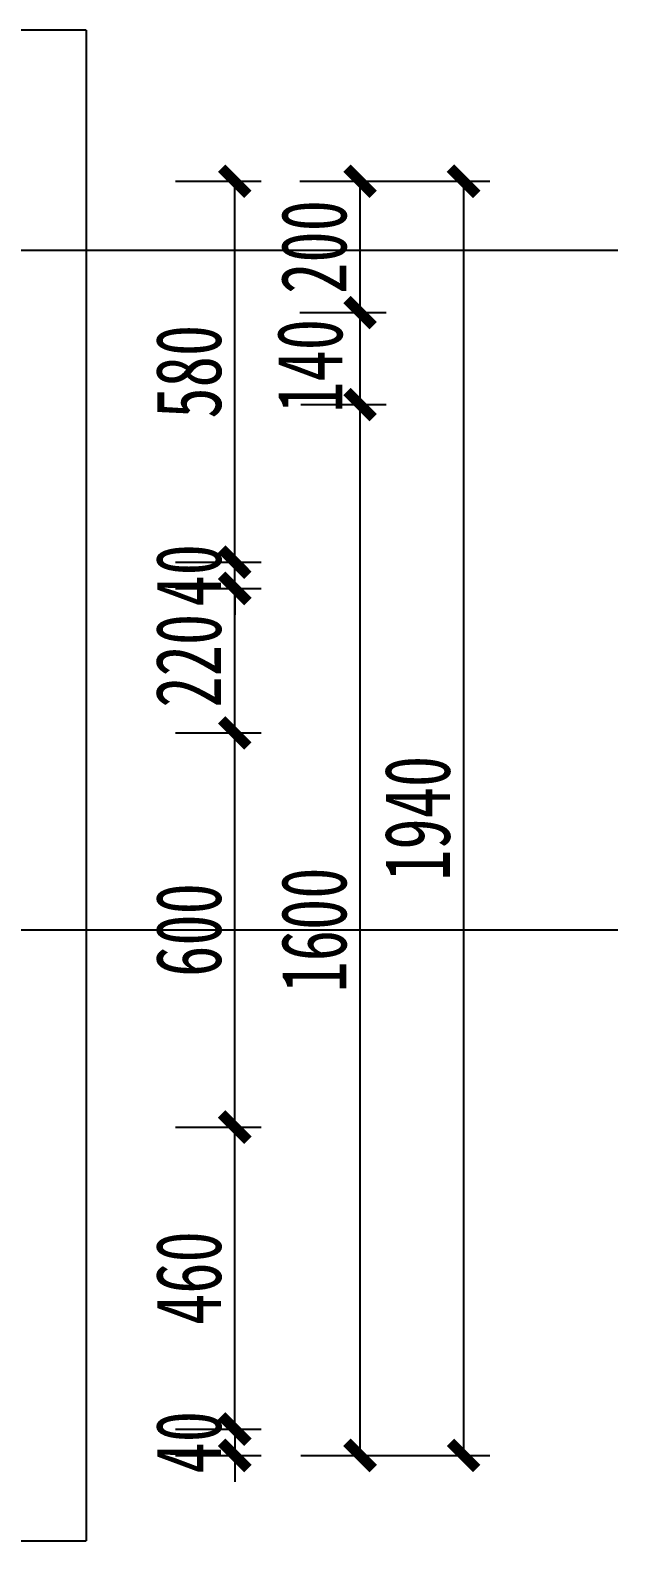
# Model space of a CAD drawing. Header units: millimetres. Extents: x 3104083 to 3173399, y -3165492 to -3044687.
# Drawn here: x 3117793 to 3118688, y -3156569 to -3154269 of the extents above; entities that cross this region are included whole.
import ezdxf

# ---------------------------------------------------------------- set-up
doc = ezdxf.new("R2010")
doc.units = ezdxf.units.MM
doc.header["$LTSCALE"] = 500
doc.header["$MEASUREMENT"] = 0
doc.header["$PDMODE"] = 2
doc.layers.get('0').update_dxf_attribs({"linetype": 'CONTINUOUS'})
doc.layers.get('DEFPOINTS').update_dxf_attribs({"linetype": 'CONTINUOUS'})
doc.layers.add('D-节点尺寸', color=5, linetype='CONTINUOUS')
doc.layers.add('W-基础引线', color=35, linetype='CONTINUOUS')
doc.layers.add('墙体', color=6, linetype='CONTINUOUS', lineweight=25)
doc.styles.add('DIM', font='SimSun.ttf', dxfattribs={"width": 0.7})
doc.dimstyles.new('40', dxfattribs={"dimscale": 40, "dimtxt": 2.5, "dimasz": 1, "dimexe": 1, "dimexo": 1, "dimgap": 0.5, "dimtad": 1, "dimdec": 0, "dimzin": 0, "dimdsep": 46, "dimtxsty": 'DIM', "dimblk": 'ARCHTICK', "dimcen": 0, "dimclrd": 5, "dimclre": 5, "dimclrt": 35, "dimadec": 0, "dimazin": 0, "dimtfac": 0.5, "dimtdec": 0, "dimtix": 1, "dimtmove": 2, "dimatfit": 2, "dimldrblk": 'A', "dimfxl": 0, "dimtolj": 1, "dimtzin": 0, "dimlwd": -1, "dimlwe": -1, "dimarcsym": 0})
doc.dimstyles.new('基础引线', dxfattribs={"dimtxt": 3, "dimasz": 0.7, "dimexe": 2, "dimexo": 6, "dimgap": 1, "dimtad": 1, "dimdec": 0, "dimdsep": 46, "dimtxsty": 'Standard', "dimblk1": 'A', "dimblk2": 'A', "dimsah": 1, "dimcen": 3, "dimdle": 200, "dimclrd": 256, "dimclre": 256, "dimclrt": 2, "dimadec": 0, "dimazin": 0, "dimtfac": 1, "dimtdec": 0, "dimtix": 1, "dimtmove": 1, "dimatfit": 3, "dimldrblk": 'A', "dimfxl": 0, "dimtvp": 1, "dimtolj": 1, "dimtzin": 0, "dimarcsym": 0})

# ---------------------------------------------------------------- blocks, each defined once
blk = doc.blocks.new('_ArchTick')
at = {"color": 0, "linetype": 'ByBlock', "const_width": 0.4}
blk.add_lwpolyline([(-0.5, -0.5), (0.5, 0.5)], dxfattribs=at)
blk = doc.blocks.new('*D1955')
at = {"layer": 'D-节点尺寸', "color": 5, "ltscale": 100}
for p, q in [((3118014.8, -3155939.4), (3118144.8, -3155939.4)), ((3118104.8, -3156399.4), (3118104.8, -3155939.4)), ((3118014.8, -3156399.4), (3118144.8, -3156399.4))]:
    blk.add_line(p, q, dxfattribs=at)
at = {"layer": 'DEFPOINTS', "color": 0, "ltscale": 100}
for p in [(3117974.8, -3155939.4), (3118104.8, -3155939.4), (3117974.8, -3156399.4)]:
    blk.add_point(p, dxfattribs=at)
at = {"layer": 'D-节点尺寸', "color": 5, "ltscale": 100, "xscale": 40, "yscale": 40, "zscale": 40}
for p, rotation in [((3118104.8, -3155939.4), 90), ((3118104.8, -3156399.4), 270)]:
    blk.add_blockref('_ArchTick', p, dxfattribs=dict(at, rotation=rotation))
at = {"layer": 'D-节点尺寸', "color": 35, "ltscale": 100, "insert": (3118034.8, -3156169.4), "char_height": 100, "attachment_point": 5, "rotation": 90, "style": 'DIM'}
blk.add_mtext('\\A1;460', dxfattribs=at)
blk = doc.blocks.new('A')
for p, q in [((-1.435, 1.148), (-1.09, 1.437)), ((-1.09, 1.437), (0, 0)), ((-1.435, 1.148), (-0.369, 0)), ((-0.369, 0), (-2.127, 0)), ((-1.435, -1.148), (-0.369, 0)), ((-1.09, -1.437), (0, 0)), ((-1.435, -1.148), (-1.09, -1.437))]:
    blk.add_line(p, q)
for points in [[(-1.435, 1.148), (-1.09, 1.437), (-0.369, 0), (0, 0)], [(-1.435, -1.148), (-1.09, -1.437), (-0.369, 0), (0, 0)]]:
    blk.add_solid(points)
blk = doc.blocks.new('*D1956')
at = {"layer": 'D-节点尺寸', "color": 5, "ltscale": 100}
for p, q in [((3118014.8, -3155339.4), (3118144.8, -3155339.4)), ((3118104.8, -3155939.4), (3118104.8, -3155339.4)), ((3118014.8, -3155939.4), (3118144.8, -3155939.4))]:
    blk.add_line(p, q, dxfattribs=at)
at = {"layer": 'DEFPOINTS', "color": 0, "ltscale": 100}
for p in [(3117974.8, -3155339.4), (3118104.8, -3155339.4), (3117974.8, -3155939.4)]:
    blk.add_point(p, dxfattribs=at)
at = {"layer": 'D-节点尺寸', "color": 5, "ltscale": 100, "xscale": 40, "yscale": 40, "zscale": 40}
for p, rotation in [((3118104.8, -3155339.4), 90), ((3118104.8, -3155939.4), 270)]:
    blk.add_blockref('_ArchTick', p, dxfattribs=dict(at, rotation=rotation))
at = {"layer": 'D-节点尺寸', "color": 35, "ltscale": 100, "insert": (3118034.8, -3155639.4), "char_height": 100, "attachment_point": 5, "rotation": 90, "style": 'DIM'}
blk.add_mtext('\\A1;600', dxfattribs=at)
blk = doc.blocks.new('*D1957')
at = {"layer": 'D-节点尺寸', "color": 5, "ltscale": 100}
for p, q in [((3118014.8, -3155119.4), (3118144.8, -3155119.4)), ((3118104.8, -3155339.4), (3118104.8, -3155119.4)), ((3118014.8, -3155339.4), (3118144.8, -3155339.4))]:
    blk.add_line(p, q, dxfattribs=at)
at = {"layer": 'DEFPOINTS', "color": 0, "ltscale": 100}
for p in [(3117974.8, -3155119.4), (3118104.8, -3155119.4), (3117974.8, -3155339.4)]:
    blk.add_point(p, dxfattribs=at)
at = {"layer": 'D-节点尺寸', "color": 5, "ltscale": 100, "xscale": 40, "yscale": 40, "zscale": 40}
for p, rotation in [((3118104.8, -3155119.4), 90), ((3118104.8, -3155339.4), 270)]:
    blk.add_blockref('_ArchTick', p, dxfattribs=dict(at, rotation=rotation))
at = {"layer": 'D-节点尺寸', "color": 35, "ltscale": 100, "insert": (3118034.8, -3155229.4), "char_height": 100, "attachment_point": 5, "rotation": 90, "style": 'DIM'}
blk.add_mtext('\\A1;220', dxfattribs=at)
blk = doc.blocks.new('*D1958')
at = {"layer": 'D-节点尺寸', "color": 5, "ltscale": 100}
for p, q in [((3118104.8, -3155079.4), (3118104.8, -3155039.4)), ((3118014.8, -3155079.4), (3118144.8, -3155079.4)), ((3118104.8, -3155119.4), (3118104.8, -3155079.4)), ((3118014.8, -3155119.4), (3118144.8, -3155119.4)), ((3118104.8, -3155119.4), (3118104.8, -3155159.4))]:
    blk.add_line(p, q, dxfattribs=at)
at = {"layer": 'DEFPOINTS', "color": 0, "ltscale": 100}
for p in [(3117974.8, -3155079.4), (3118104.8, -3155079.4), (3117974.8, -3155119.4)]:
    blk.add_point(p, dxfattribs=at)
at = {"layer": 'D-节点尺寸', "color": 5, "ltscale": 100, "xscale": 40, "yscale": 40, "zscale": 40}
for p, rotation in [((3118104.8, -3155079.4), 270), ((3118104.8, -3155119.4), 90)]:
    blk.add_blockref('_ArchTick', p, dxfattribs=dict(at, rotation=rotation))
at = {"layer": 'D-节点尺寸', "color": 35, "ltscale": 100, "insert": (3118034.8, -3155099.4), "char_height": 100, "attachment_point": 5, "rotation": 90, "style": 'DIM'}
blk.add_mtext('\\A1;40', dxfattribs=at)
blk = doc.blocks.new('*D1959')
at = {"layer": 'D-节点尺寸', "color": 5, "ltscale": 100}
for p, q in [((3118014.8, -3154499.4), (3118144.8, -3154499.4)), ((3118104.8, -3155079.4), (3118104.8, -3154499.4)), ((3118014.8, -3155079.4), (3118144.8, -3155079.4))]:
    blk.add_line(p, q, dxfattribs=at)
at = {"layer": 'DEFPOINTS', "color": 0, "ltscale": 100}
for p in [(3117974.8, -3154499.4), (3118104.8, -3154499.4), (3117974.8, -3155079.4)]:
    blk.add_point(p, dxfattribs=at)
at = {"layer": 'D-节点尺寸', "color": 5, "ltscale": 100, "xscale": 40, "yscale": 40, "zscale": 40}
for p, rotation in [((3118104.8, -3154499.4), 90), ((3118104.8, -3155079.4), 270)]:
    blk.add_blockref('_ArchTick', p, dxfattribs=dict(at, rotation=rotation))
at = {"layer": 'D-节点尺寸', "color": 35, "ltscale": 100, "insert": (3118034.8, -3154789.4), "char_height": 100, "attachment_point": 5, "rotation": 90, "style": 'DIM'}
blk.add_mtext('\\A1;580', dxfattribs=at)
blk = doc.blocks.new('*D1960')
at = {"layer": 'D-节点尺寸', "color": 5, "ltscale": 100}
for p, q in [((3118104.8, -3156399.4), (3118104.8, -3156359.4)), ((3118014.8, -3156399.4), (3118144.8, -3156399.4)), ((3118104.8, -3156399.4), (3118104.8, -3156439.4)), ((3118014.8, -3156439.4), (3118144.8, -3156439.4)), ((3118104.8, -3156439.4), (3118104.8, -3156479.4))]:
    blk.add_line(p, q, dxfattribs=at)
at = {"layer": 'DEFPOINTS', "color": 0, "ltscale": 100}
for p in [(3117974.8, -3156399.4), (3117974.8, -3156439.4), (3118104.8, -3156439.4)]:
    blk.add_point(p, dxfattribs=at)
at = {"layer": 'D-节点尺寸', "color": 5, "ltscale": 100, "xscale": 40, "yscale": 40, "zscale": 40}
for p, rotation in [((3118104.8, -3156399.4), 270), ((3118104.8, -3156439.4), 90)]:
    blk.add_blockref('_ArchTick', p, dxfattribs=dict(at, rotation=rotation))
at = {"layer": 'D-节点尺寸', "color": 35, "ltscale": 100, "insert": (3118034.8, -3156419.4), "char_height": 100, "attachment_point": 5, "rotation": 90, "style": 'DIM'}
blk.add_mtext('\\A1;40', dxfattribs=at)
blk = doc.blocks.new('*D1965')
at = {"layer": 'D-节点尺寸', "color": 5, "ltscale": 100}
for p, q in [((3118205.6, -3154839.4), (3118335.6, -3154839.4)), ((3118295.6, -3156439.4), (3118295.6, -3154839.4)), ((3118205.6, -3156439.4), (3118335.6, -3156439.4))]:
    blk.add_line(p, q, dxfattribs=at)
at = {"layer": 'DEFPOINTS', "color": 0, "ltscale": 100}
for p in [(3118165.6, -3154839.4), (3118295.6, -3154839.4), (3118165.6, -3156439.4)]:
    blk.add_point(p, dxfattribs=at)
at = {"layer": 'D-节点尺寸', "color": 5, "ltscale": 100, "xscale": 40, "yscale": 40, "zscale": 40}
for p, rotation in [((3118295.6, -3154839.4), 90), ((3118295.6, -3156439.4), 270)]:
    blk.add_blockref('_ArchTick', p, dxfattribs=dict(at, rotation=rotation))
at = {"layer": 'D-节点尺寸', "color": 35, "ltscale": 100, "insert": (3118225.6, -3155639.4), "char_height": 100, "attachment_point": 5, "rotation": 90, "style": 'DIM'}
blk.add_mtext('\\A1;1600', dxfattribs=at)
blk = doc.blocks.new('*D1966')
at = {"layer": 'D-节点尺寸', "color": 5, "ltscale": 100}
for p, q in [((3118204.1, -3154699.4), (3118335.6, -3154699.4)), ((3118295.6, -3154839.4), (3118295.6, -3154699.4)), ((3118205.6, -3154839.4), (3118335.6, -3154839.4))]:
    blk.add_line(p, q, dxfattribs=at)
at = {"layer": 'DEFPOINTS', "color": 0, "ltscale": 100}
for p in [(3118164.1, -3154699.4), (3118295.6, -3154699.4), (3118165.6, -3154839.4)]:
    blk.add_point(p, dxfattribs=at)
at = {"layer": 'D-节点尺寸', "color": 5, "ltscale": 100, "xscale": 40, "yscale": 40, "zscale": 40}
for p, rotation in [((3118295.6, -3154699.4), 90), ((3118295.6, -3154839.4), 270)]:
    blk.add_blockref('_ArchTick', p, dxfattribs=dict(at, rotation=rotation))
at = {"layer": 'D-节点尺寸', "color": 35, "ltscale": 100, "insert": (3118219.4, -3154780.5), "char_height": 100, "attachment_point": 5, "rotation": 90, "style": 'DIM'}
blk.add_mtext('\\A1;140', dxfattribs=at)
blk = doc.blocks.new('*D1967')
at = {"layer": 'D-节点尺寸', "color": 5, "ltscale": 100}
for p, q in [((3118204.1, -3154499.4), (3118335.6, -3154499.4)), ((3118295.6, -3154699.4), (3118295.6, -3154499.4)), ((3118204.1, -3154699.4), (3118335.6, -3154699.4))]:
    blk.add_line(p, q, dxfattribs=at)
at = {"layer": 'DEFPOINTS', "color": 0, "ltscale": 100}
for p in [(3118164.1, -3154499.4), (3118295.6, -3154499.4), (3118164.1, -3154699.4)]:
    blk.add_point(p, dxfattribs=at)
at = {"layer": 'D-节点尺寸', "color": 5, "ltscale": 100, "xscale": 40, "yscale": 40, "zscale": 40}
for p, rotation in [((3118295.6, -3154499.4), 90), ((3118295.6, -3154699.4), 270)]:
    blk.add_blockref('_ArchTick', p, dxfattribs=dict(at, rotation=rotation))
at = {"layer": 'D-节点尺寸', "color": 35, "ltscale": 100, "insert": (3118225.6, -3154599.4), "char_height": 100, "attachment_point": 5, "rotation": 90, "style": 'DIM'}
blk.add_mtext('\\A1;200', dxfattribs=at)
blk = doc.blocks.new('*D1968')
at = {"layer": 'D-节点尺寸', "color": 5, "ltscale": 100}
for p, q in [((3118293.2, -3154499.4), (3118493.2, -3154499.4)), ((3118453.2, -3154499.4), (3118453.2, -3156439.4)), ((3118293.2, -3156439.4), (3118493.2, -3156439.4))]:
    blk.add_line(p, q, dxfattribs=at)
at = {"layer": 'DEFPOINTS', "color": 0, "ltscale": 100}
for p in [(3118164.1, -3154499.4), (3118164.1, -3156439.4), (3118453.2, -3156439.4)]:
    blk.add_point(p, dxfattribs=at)
at = {"layer": 'D-节点尺寸', "color": 5, "ltscale": 100, "xscale": 40, "yscale": 40, "zscale": 40}
for p, rotation in [((3118453.2, -3154499.4), 90), ((3118453.2, -3156439.4), 270)]:
    blk.add_blockref('_ArchTick', p, dxfattribs=dict(at, rotation=rotation))
at = {"layer": 'D-节点尺寸', "color": 35, "ltscale": 100, "insert": (3118383.2, -3155469.4), "char_height": 100, "attachment_point": 5, "rotation": 90, "style": 'DIM'}
blk.add_mtext('\\A1;1940', dxfattribs=at)

msp = doc.modelspace()

# ---------------------------------------------------------------- linework, layer by layer
at = {"layer": '墙体'}
for p, q in [((3117878.269, -3154269.407, 0), (3117078.269, -3154269.407)), ((3117878.269, -3154269.407, 0), (3117878.269, -3156569.407, 0)), ((3116278.269, -3156569.407, 0), (3117878.269, -3156569.407, 0))]:
    msp.add_line(p, q, dxfattribs=at)

# ---------------------------------------------------------------- dimensions: what is measured, and where the dimension line sits
at = {"layer": 'D-节点尺寸', "color": 251, "ltscale": 100}
for base, p1, p2, picture, middle in [((3118104.792, -3154499.407), (3117974.792, -3155079.407), (3117974.792, -3154499.407), '*D1959', (3118034.792, -3154789.407)), ((3118295.646, -3154499.407), (3118164.115, -3154699.407), (3118164.115, -3154499.407), '*D1967', (3118225.646, -3154599.407)), ((3118453.226, -3156439.407), (3118164.115, -3154499.407), (3118164.115, -3156439.407), '*D1968', (3118383.226, -3155469.407)), ((3118295.646, -3154839.407), (3118165.646, -3156439.407), (3118165.646, -3154839.407), '*D1965', (3118225.646, -3155639.407)), ((3118104.792, -3155079.407), (3117974.792, -3155119.407), (3117974.792, -3155079.407), '*D1958', (3118034.792, -3155099.407)), ((3118104.792, -3155119.407), (3117974.792, -3155339.407), (3117974.792, -3155119.407), '*D1957', (3118034.792, -3155229.407)), ((3118104.792, -3155339.407), (3117974.792, -3155939.407), (3117974.792, -3155339.407), '*D1956', (3118034.792, -3155639.407)), ((3118104.792, -3155939.407), (3117974.792, -3156399.407), (3117974.792, -3155939.407), '*D1955', (3118034.792, -3156169.407)), ((3118104.792, -3156439.407), (3117974.792, -3156399.407), (3117974.792, -3156439.407), '*D1960', (3118034.792, -3156419.407))]:
    dim = msp.add_linear_dim(base=base, p1=p1, p2=p2, angle=90, dimstyle='40', dxfattribs=at)
    dim.commit()
    dim.dimension.update_dxf_attribs({"geometry": picture, "text_midpoint": middle})
dim = msp.add_linear_dim(base=(3118295.646, -3154699.407), p1=(3118165.646, -3154839.407), p2=(3118164.115, -3154699.407), angle=90, dimstyle='40', dxfattribs=at)
dim.commit()
dim.dimension.update_dxf_attribs({"geometry": '*D1966', "text_midpoint": (3118219.407, -3154780.52), "dimtype": 160})

# ---------------------------------------------------------------- leaders
at = {"layer": 'W-基础引线'}
for points in [[(3117278.269, -3154604.442), (3118688.105, -3154604.442)], [(3117304.122, -3155639.002), (3118688.105, -3155639.002)]]:
    msp.add_leader(points, dimstyle='基础引线', override={"dimasz": 20}, dxfattribs=at)

doc.saveas('drawing.dxf')
